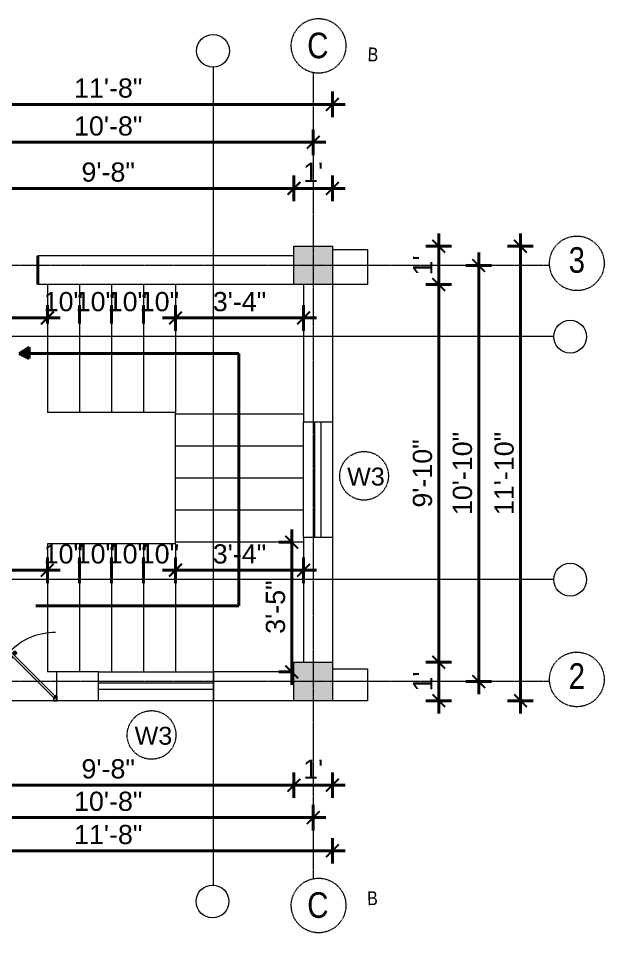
# Model space of a CAD drawing. Header units: inches. Extents: x 85856 to 287200, y -126184 to 75211.
# Drawn here: x 187509.2 to 187692.2, y -24563.2 to -24273.3 of the extents above; entities that cross this region are included whole.
import ezdxf

# ---------------------------------------------------------------- set-up
doc = ezdxf.new("R2010")
doc.units = ezdxf.units.IN
doc.header["$LTSCALE"] = 0.5
doc.header["$MEASUREMENT"] = 0
doc.header["$PDMODE"] = 66
doc.linetypes.add('CENTER', pattern=[2, 1.25, -0.25, 0.25, -0.25])
for name, color, linetype, lineweight in [('Annotate-Lite.w', 177, 'Continuous', 9), ('Annotations-Bold.w', 177, 'Continuous', 13), ('door', 202, 'Continuous', 5), ('DOOR & WIN', 1, 'Continuous', 25), ('PUERTAS', 7, 'Continuous', 9), ('TEXT', 220, 'Continuous', 9), ('wall', 1, 'Continuous', 40)]:
    doc.layers.add(name, color=color, linetype=linetype, lineweight=lineweight)
doc.styles.add('ARAIL', font='ARIALN.TTF')
doc.styles.add('gaurav', font='arial.ttf')
doc.styles.get("Standard").update_dxf_attribs({"font": 'arial.ttf'})
doc.dimstyles.new('1 by 96', dxfattribs={"dimtxt": 6, "dimasz": 4, "dimexe": 4, "dimexo": 4, "dimgap": 2, "dimtad": 1, "dimdec": 0, "dimzin": 0, "dimdsep": 46, "dimlunit": 4, "dimtxsty": 'Standard', "dimblk": 'ARCHTICK', "dimcen": 0, "dimdle": 4, "dimadec": 0, "dimazin": 0, "dimtfac": 1, "dimtdec": 0, "dimtix": 1, "dimtofl": 0, "dimtmove": 1, "dimatfit": 3, "dimldrblk": 'ARCHTICK', "dimfxl": 4, "dimfxlon": 1, "dimtolj": 1, "dimtzin": 0, "dimlwd": -1, "dimlwe": -1, "dimarcsym": 0})

# ---------------------------------------------------------------- blocks, each defined once
blk = doc.blocks.new('_ArchTick')
at = {"color": 0, "linetype": 'ByBlock', "const_width": 0.15}
blk.add_lwpolyline([(-0.5, -0.5), (0.5, 0.5)], dxfattribs=at)
blk = doc.blocks.new('*D955')
at = {"layer": 'Defpoints', "color": 0, "transparency": 16777216}
for p in [(186359.14, -24458.19), (186330.57, -24500.19), (188229.75, -24500.19)]:
    blk.add_point(p, dxfattribs=at)
at = {"layer": 'wall', "color": 0, "transparency": 16777216}
for p, q in [((186330.57, -24454.19), (186330.57, -24504.19)), ((186334.57, -24458.19), (186326.57, -24458.19)), ((186334.57, -24500.19), (186326.57, -24500.19))]:
    blk.add_line(p, q, dxfattribs=at)
at = {"layer": 'wall', "color": 0, "transparency": 16777216, "xscale": 4, "yscale": 4, "zscale": 4}
for p, rotation in [((186330.57, -24458.19), 90), ((186330.57, -24500.19), 270)]:
    blk.add_blockref('_ArchTick', p, dxfattribs=dict(at, rotation=rotation))
at = {"layer": 'wall', "color": 0, "transparency": 16777216, "insert": (186325.5, -24479.19), "char_height": 6, "attachment_point": 5, "rotation": 90}
blk.add_mtext('\\A1;3\'-6"', dxfattribs=at)
blk = doc.blocks.new('*D956')
at = {"layer": 'Defpoints', "color": 0, "transparency": 16777216}
for p in [(188217.84, -24500.19), (186330.57, -24559.19), (186347.22, -24559.19)]:
    blk.add_point(p, dxfattribs=at)
at = {"layer": 'wall', "color": 0, "transparency": 16777216}
for p, q in [((186330.57, -24496.19), (186330.57, -24563.19)), ((186334.57, -24500.19), (186326.57, -24500.19)), ((186334.57, -24559.19), (186326.57, -24559.19))]:
    blk.add_line(p, q, dxfattribs=at)
at = {"layer": 'wall', "color": 0, "transparency": 16777216, "xscale": 4, "yscale": 4, "zscale": 4}
for p, rotation in [((186330.57, -24500.19), 90), ((186330.57, -24559.19), 270)]:
    blk.add_blockref('_ArchTick', p, dxfattribs=dict(at, rotation=rotation))
at = {"layer": 'wall', "color": 0, "transparency": 16777216, "insert": (186325.55, -24529.69), "char_height": 6, "attachment_point": 5, "rotation": 90}
blk.add_mtext('\\A1;4\'-11"', dxfattribs=at)
blk = doc.blocks.new('2ft6in')
at = {"layer": 'PUERTAS', "color": 2}
for p, q in [((0.84, 2.1), (21.02, 22.28)), ((21.71, 21.6), (1.47, 1.37)), ((18.33, 21.76), (18.31, 21.77)), ((21.71, 21.6), (21.02, 22.28)), ((21.18, 18.9), (21.2, 18.89)), ((0, 2), (0, 0)), ((0.6, 2), (0, 2)), ((1.33, 0), (0, 0)), ((0.6, 1.26), (0.6, 2.04)), ((0.67, 1.26), (0.6, 1.26)), ((0.67, 1.26), (0.67, 2.01)), ((0.67, 1), (0.67, 1.26)), ((1.33, 1), (0.67, 1)), ((1.31, 1.53), (0.79, 2.06)), ((1.36, 1.58), (0.81, 2.12)), ((1.36, 1.58), (1.31, 1.53)), ((1.47, 1.37), (1.31, 1.53)), ((1.33, 0), (1.33, 1)), ((28.67, 0), (28.67, 1)), ((28.67, 1), (29.33, 1)), ((28.67, 0), (30, 0)), ((29.33, 1), (29.33, 2)), ((29.33, 2), (30, 2)), ((30, 0), (30, 2))]:
    blk.add_line(p, q, dxfattribs=at)
at = {"layer": 'PUERTAS', "color": 8}
for p, q in [((18.81, 20.78), (18.04, 21.4)), ((18.86, 20.83), (18.08, 21.46)), ((18.95, 20.92), (18.2, 21.58)), ((18.44, 21.9), (18.31, 21.77)), ((19.07, 21.03), (18.34, 21.72)), ((18.44, 21.9), (18.56, 22.02)), ((18.58, 22.01), (18.56, 22.02)), ((19.3, 21.26), (18.61, 22)), ((19.42, 21.38), (18.75, 22.14)), ((19.51, 21.48), (18.88, 22.26)), ((19.55, 21.53), (18.93, 22.3)), ((19.13, 20.8), (19.03, 20.9)), ((19.15, 20.82), (19.05, 20.92)), ((19.19, 20.87), (19.1, 20.96)), ((19.25, 20.93), (19.16, 21.02)), ((19.4, 21.08), (19.31, 21.17)), ((19.47, 21.15), (19.38, 21.24)), ((19.43, 20.78), (19.4, 20.9)), ((19.51, 21.19), (19.42, 21.28)), ((19.55, 20.91), (19.43, 20.94)), ((19.53, 21.21), (19.44, 21.3)), ((19.7, 21.06), (19.51, 21.01)), ((19.89, 21.24), (19.58, 21.08)), ((20.07, 21.42), (19.64, 21.15)), ((18.91, 20.27), (19.19, 20.69)), ((19.09, 20.44), (19.25, 20.76)), ((19.28, 20.63), (19.32, 20.83)), ((19.69, 19.49), (20.12, 19.76)), ((19.87, 19.67), (20.18, 19.83)), ((20.06, 19.85), (20.25, 19.9)), ((20.21, 20), (20.33, 19.97)), ((20.21, 19.38), (20.83, 18.61)), ((20.23, 19.7), (20.32, 19.61)), ((20.25, 19.72), (20.34, 19.63)), ((20.25, 19.43), (20.88, 18.65)), ((20.29, 19.76), (20.38, 19.67)), ((20.33, 20.13), (20.36, 20.01)), ((20.34, 19.53), (21, 18.77)), ((20.36, 19.83), (20.45, 19.74)), ((20.48, 20.28), (20.44, 20.08)), ((20.46, 19.64), (21.14, 18.91)), ((20.5, 19.98), (20.6, 19.89)), ((20.67, 20.47), (20.51, 20.15)), ((20.85, 20.64), (20.57, 20.22)), ((20.57, 20.04), (20.66, 19.95)), ((20.61, 20.09), (20.7, 19.99)), ((20.63, 20.11), (20.72, 20.01)), ((20.69, 19.87), (21.42, 19.19)), ((20.81, 19.99), (21.56, 19.33)), ((20.9, 20.08), (21.68, 19.45)), ((20.95, 20.13), (21.72, 19.51)), ((21.32, 19.01), (21.2, 18.89)), ((21.32, 19.01), (21.44, 19.14)), ((21.43, 19.15), (21.44, 19.14)), ((0, 0), (30, 0))]:
    blk.add_line(p, q, dxfattribs=at)
at = {"layer": 'PUERTAS', "color": 1}
for p, q in [((18.06, 21.44), (18.48, 21.86)), ((18.74, 20.79), (18.06, 21.34)), ((18.08, 21.51), (18.45, 21.88)), ((18.11, 21.49), (18.08, 21.51)), ((18.82, 22.25), (18.45, 21.88)), ((18.9, 22.28), (18.48, 21.86)), ((18.84, 22.23), (18.82, 22.25)), ((18.83, 20.8), (19.18, 21.15)), ((18.92, 20.89), (18.93, 20.88)), ((19.54, 21.59), (18.99, 22.27)), ((19.02, 20.88), (19.24, 21.1)), ((19.12, 20.8), (19.03, 20.89)), ((19.11, 20.79), (19.33, 21.01)), ((19.54, 21.5), (19.18, 21.15)), ((19.45, 21.31), (19.24, 21.1)), ((19.55, 21.22), (19.33, 21.01)), ((19.45, 21.41), (19.45, 21.41)), ((19.54, 21.22), (19.45, 21.31)), ((19.64, 21.23), (19.64, 21.23)), ((19.74, 21.24), (19.73, 21.23)), ((20.12, 21.49), (19.74, 21.24)), ((20.22, 21.48), (20.22, 21.49)), ((18.84, 20.21), (19.1, 20.6)), ((18.85, 20.11), (18.84, 20.12)), ((19.1, 20.7), (19.11, 20.69)), ((19.1, 20.6), (19.1, 20.6)), ((19.53, 19.43), (19.54, 19.42)), ((19.64, 19.42), (20.02, 19.67)), ((20.02, 19.67), (20.03, 19.68)), ((20.12, 19.68), (20.12, 19.68)), ((20.21, 19.69), (20.43, 19.9)), ((20.22, 19.41), (20.57, 19.76)), ((20.22, 19.69), (20.31, 19.6)), ((20.22, 19.32), (20.76, 18.64)), ((20.31, 19.6), (20.52, 19.81)), ((20.31, 19.5), (20.31, 19.5)), ((20.65, 20.12), (20.43, 19.9)), ((20.74, 20.03), (20.52, 19.81)), ((20.93, 20.11), (20.57, 19.76)), ((20.64, 20.11), (20.73, 20.02)), ((20.66, 20.31), (20.65, 20.31)), ((20.65, 20.21), (20.65, 20.22)), ((20.91, 20.7), (20.66, 20.31)), ((20.84, 20.02), (20.83, 20.03)), ((20.86, 18.63), (21.28, 19.05)), ((20.91, 20.8), (20.91, 20.79)), ((20.91, 18.68), (20.94, 18.66)), ((20.94, 18.66), (21.31, 19.03)), ((21.02, 20.12), (21.7, 19.57)), ((21.7, 19.47), (21.28, 19.05)), ((21.67, 19.4), (21.31, 19.03)), ((21.65, 19.42), (21.67, 19.4))]:
    blk.add_line(p, q, dxfattribs=at)
at = {"layer": 'PUERTAS', "color": 2}
for radius in [0.129, 0.0627]:
    blk.add_circle((0.68, 2.14), radius, dxfattribs=at)
at = {"layer": 'PUERTAS', "color": 8}
blk.add_arc((0.68, 2.14), 28.65, 359.7285, 90.0333, dxfattribs=at)
at = {"layer": 'PUERTAS', "color": 1}
for centre, start, end in [((18.94, 22.23), 38.9236, 135), ((18.97, 20.93), 225, 315), ((19.4, 21.36), 315, 45), ((19.49, 21.55), 315, 38.9236), ((19.6, 21.18), 50.2572, 135), ((19.68, 21.28), 230.2572, 315), ((20.17, 21.44), 45, 135), ((18.78, 20.84), 231.0764, 315), ((18.89, 20.16), 135, 225), ((19.16, 20.74), 135, 219.7428), ((19.06, 20.65), 315, 39.7428), ((19.59, 19.47), 225, 315), ((20.07, 19.63), 50.2572, 135), ((20.16, 19.73), 230.2572, 315), ((20.27, 19.36), 135, 218.9236), ((20.35, 19.55), 135, 225), ((20.7, 20.26), 135, 219.7428), ((20.6, 20.17), 315, 39.7428), ((20.78, 19.98), 45, 135), ((20.82, 18.68), 218.9236, 315), ((20.87, 20.75), 315, 45), ((20.98, 20.07), 51.0764, 135), ((21.65, 19.52), 315, 51.0764)]:
    blk.add_arc(centre, 0.0667, start, end, dxfattribs=at)
blk = doc.blocks.new('*U29')
at = {"color": 3, "xscale": -1}
blk.add_blockref('2ft6in', (42, 0), dxfattribs=at)
blk = doc.blocks.new('MAIN DLOOR')
at = {"layer": 'door', "color": 3, "yscale": 0.7999999999374268, "zscale": 0.7999999998966563, "rotation": 180}
for p, xscale in [((11264.75, 306.61), 0.7999999999592546), ((11245.55, 306.61), -0.7999999999592546)]:
    blk.add_blockref('*U29', p, dxfattribs=dict(at, xscale=xscale))
blk = doc.blocks.new('*D1053')
at = {"layer": 'Defpoints', "color": 0, "transparency": 16777216}
for p in [(187595.21, -24326.35), (187479.21, -24344.42), (187595.21, -24344.42)]:
    blk.add_point(p, dxfattribs=at)
at = {"layer": 'wall', "color": 0, "transparency": 16777216}
for p, q in [((187479.21, -24330.35), (187479.21, -24322.35)), ((187595.21, -24330.35), (187595.21, -24322.35)), ((187475.21, -24326.35), (187599.21, -24326.35))]:
    blk.add_line(p, q, dxfattribs=at)
at = {"layer": 'wall', "color": 0, "transparency": 16777216, "xscale": 4, "yscale": 4, "zscale": 4, "rotation": 180}
blk.add_blockref('_ArchTick', (187479.21, -24326.35), dxfattribs=at)
at = {"layer": 'wall', "color": 0, "transparency": 16777216, "xscale": 4, "yscale": 4, "zscale": 4}
blk.add_blockref('_ArchTick', (187595.21, -24326.35), dxfattribs=at)
at = {"layer": 'wall', "color": 0, "transparency": 16777216, "insert": (187537.21, -24321.29), "char_height": 6, "attachment_point": 5}
blk.add_mtext('\\A1;9\'-8"', dxfattribs=at)
blk = doc.blocks.new('*D1054')
at = {"layer": 'Defpoints', "color": 0, "transparency": 16777216}
for p in [(187607.21, -24326.35), (187595.21, -24344.42), (187607.21, -24344.42)]:
    blk.add_point(p, dxfattribs=at)
at = {"layer": 'wall', "color": 0, "transparency": 16777216}
for p, q in [((187595.21, -24330.35), (187595.21, -24322.35)), ((187607.21, -24330.35), (187607.21, -24322.35)), ((187591.21, -24326.35), (187611.21, -24326.35))]:
    blk.add_line(p, q, dxfattribs=at)
at = {"layer": 'wall', "color": 0, "transparency": 16777216, "xscale": 4, "yscale": 4, "zscale": 4, "rotation": 180}
blk.add_blockref('_ArchTick', (187595.21, -24326.35), dxfattribs=at)
at = {"layer": 'wall', "color": 0, "transparency": 16777216, "xscale": 4, "yscale": 4, "zscale": 4}
blk.add_blockref('_ArchTick', (187607.21, -24326.35), dxfattribs=at)
at = {"layer": 'wall', "color": 0, "transparency": 16777216, "insert": (187601.21, -24321.34), "char_height": 6, "attachment_point": 5}
blk.add_mtext("\\A1;1'", dxfattribs=at)
blk = doc.blocks.new('*D1055')
at = {"layer": 'Defpoints', "color": 0, "transparency": 16777216}
for p in [(187601.21, -24311.94), (187473.21, -24344.42), (187601.21, -24344.42)]:
    blk.add_point(p, dxfattribs=at)
at = {"layer": 'wall', "color": 0, "transparency": 16777216}
for p, q in [((187473.21, -24315.94), (187473.21, -24307.94)), ((187601.21, -24315.94), (187601.21, -24307.94)), ((187469.21, -24311.94), (187605.21, -24311.94))]:
    blk.add_line(p, q, dxfattribs=at)
at = {"layer": 'wall', "color": 0, "transparency": 16777216, "xscale": 4, "yscale": 4, "zscale": 4, "rotation": 180}
blk.add_blockref('_ArchTick', (187473.21, -24311.94), dxfattribs=at)
at = {"layer": 'wall', "color": 0, "transparency": 16777216, "xscale": 4, "yscale": 4, "zscale": 4}
blk.add_blockref('_ArchTick', (187601.21, -24311.94), dxfattribs=at)
at = {"layer": 'wall', "color": 0, "transparency": 16777216, "insert": (187537.21, -24306.88), "char_height": 6, "attachment_point": 5}
blk.add_mtext('\\A1;10\'-8"', dxfattribs=at)
blk = doc.blocks.new('*D1056')
at = {"layer": 'Defpoints', "color": 0, "transparency": 16777216}
for p in [(187607.21, -24300.11), (187467.21, -24344.42), (187607.21, -24344.42)]:
    blk.add_point(p, dxfattribs=at)
at = {"layer": 'wall', "color": 0, "transparency": 16777216}
for p, q in [((187467.21, -24304.11), (187467.21, -24296.11)), ((187607.21, -24304.11), (187607.21, -24296.11)), ((187463.21, -24300.11), (187611.21, -24300.11))]:
    blk.add_line(p, q, dxfattribs=at)
at = {"layer": 'wall', "color": 0, "transparency": 16777216, "xscale": 4, "yscale": 4, "zscale": 4, "rotation": 180}
blk.add_blockref('_ArchTick', (187467.21, -24300.11), dxfattribs=at)
at = {"layer": 'wall', "color": 0, "transparency": 16777216, "xscale": 4, "yscale": 4, "zscale": 4}
blk.add_blockref('_ArchTick', (187607.21, -24300.11), dxfattribs=at)
at = {"layer": 'wall', "color": 0, "transparency": 16777216, "insert": (187537.21, -24295.04), "char_height": 6, "attachment_point": 5}
blk.add_mtext('\\A1;11\'-8"', dxfattribs=at)
blk = doc.blocks.new('*D1063')
at = {"layer": 'Defpoints', "color": 0, "transparency": 16777216}
for p in [(187479.21, -24486.42), (187595.21, -24486.42), (187595.21, -24512.8)]:
    blk.add_point(p, dxfattribs=at)
at = {"layer": 'wall', "color": 0, "transparency": 16777216}
for p, q in [((187479.21, -24508.8), (187479.21, -24516.8)), ((187595.21, -24508.8), (187595.21, -24516.8)), ((187475.21, -24512.8), (187599.21, -24512.8))]:
    blk.add_line(p, q, dxfattribs=at)
at = {"layer": 'wall', "color": 0, "transparency": 16777216, "xscale": 4, "yscale": 4, "zscale": 4, "rotation": 180}
blk.add_blockref('_ArchTick', (187479.21, -24512.8), dxfattribs=at)
at = {"layer": 'wall', "color": 0, "transparency": 16777216, "xscale": 4, "yscale": 4, "zscale": 4}
blk.add_blockref('_ArchTick', (187595.21, -24512.8), dxfattribs=at)
at = {"layer": 'wall', "color": 0, "transparency": 16777216, "insert": (187537.21, -24507.74), "char_height": 6, "attachment_point": 5}
blk.add_mtext('\\A1;9\'-8"', dxfattribs=at)
blk = doc.blocks.new('*D1064')
at = {"layer": 'Defpoints', "color": 0, "transparency": 16777216}
for p in [(187595.21, -24486.42), (187607.21, -24486.42), (187607.21, -24512.8)]:
    blk.add_point(p, dxfattribs=at)
at = {"layer": 'wall', "color": 0, "transparency": 16777216}
for p, q in [((187595.21, -24508.8), (187595.21, -24516.8)), ((187607.21, -24508.8), (187607.21, -24516.8)), ((187591.21, -24512.8), (187611.21, -24512.8))]:
    blk.add_line(p, q, dxfattribs=at)
at = {"layer": 'wall', "color": 0, "transparency": 16777216, "xscale": 4, "yscale": 4, "zscale": 4, "rotation": 180}
blk.add_blockref('_ArchTick', (187595.21, -24512.8), dxfattribs=at)
at = {"layer": 'wall', "color": 0, "transparency": 16777216, "xscale": 4, "yscale": 4, "zscale": 4}
blk.add_blockref('_ArchTick', (187607.21, -24512.8), dxfattribs=at)
at = {"layer": 'wall', "color": 0, "transparency": 16777216, "insert": (187601.21, -24507.79), "char_height": 6, "attachment_point": 5}
blk.add_mtext("\\A1;1'", dxfattribs=at)
blk = doc.blocks.new('*D1065')
at = {"layer": 'Defpoints', "color": 0, "transparency": 16777216}
for p in [(187473.21, -24486.42), (187601.21, -24486.42), (187601.21, -24522.94)]:
    blk.add_point(p, dxfattribs=at)
at = {"layer": 'wall', "color": 0, "transparency": 16777216}
for p, q in [((187473.21, -24518.94), (187473.21, -24526.94)), ((187601.21, -24518.94), (187601.21, -24526.94)), ((187469.21, -24522.94), (187605.21, -24522.94))]:
    blk.add_line(p, q, dxfattribs=at)
at = {"layer": 'wall', "color": 0, "transparency": 16777216, "xscale": 4, "yscale": 4, "zscale": 4, "rotation": 180}
blk.add_blockref('_ArchTick', (187473.21, -24522.94), dxfattribs=at)
at = {"layer": 'wall', "color": 0, "transparency": 16777216, "xscale": 4, "yscale": 4, "zscale": 4}
blk.add_blockref('_ArchTick', (187601.21, -24522.94), dxfattribs=at)
at = {"layer": 'wall', "color": 0, "transparency": 16777216, "insert": (187537.21, -24517.88), "char_height": 6, "attachment_point": 5}
blk.add_mtext('\\A1;10\'-8"', dxfattribs=at)
blk = doc.blocks.new('*D1066')
at = {"layer": 'Defpoints', "color": 0, "transparency": 16777216}
for p in [(187467.21, -24486.42), (187607.21, -24486.42), (187607.21, -24533.32)]:
    blk.add_point(p, dxfattribs=at)
at = {"layer": 'wall', "color": 0, "transparency": 16777216}
for p, q in [((187467.21, -24529.32), (187467.21, -24537.32)), ((187607.21, -24529.32), (187607.21, -24537.32)), ((187463.21, -24533.32), (187611.21, -24533.32))]:
    blk.add_line(p, q, dxfattribs=at)
at = {"layer": 'wall', "color": 0, "transparency": 16777216, "xscale": 4, "yscale": 4, "zscale": 4, "rotation": 180}
blk.add_blockref('_ArchTick', (187467.21, -24533.32), dxfattribs=at)
at = {"layer": 'wall', "color": 0, "transparency": 16777216, "xscale": 4, "yscale": 4, "zscale": 4}
blk.add_blockref('_ArchTick', (187607.21, -24533.32), dxfattribs=at)
at = {"layer": 'wall', "color": 0, "transparency": 16777216, "insert": (187537.21, -24528.26), "char_height": 6, "attachment_point": 5}
blk.add_mtext('\\A1;11\'-8"', dxfattribs=at)
blk = doc.blocks.new('*D1067')
at = {"layer": 'Defpoints', "color": 0, "transparency": 16777216}
for p in [(187607.21, -24474.42), (187640.43, -24474.42), (187607.21, -24486.42)]:
    blk.add_point(p, dxfattribs=at)
at = {"layer": 'wall', "color": 0, "transparency": 16777216}
for p, q in [((187640.43, -24490.42), (187640.43, -24470.42)), ((187636.43, -24474.42), (187644.43, -24474.42)), ((187636.43, -24486.42), (187644.43, -24486.42))]:
    blk.add_line(p, q, dxfattribs=at)
at = {"layer": 'wall', "color": 0, "transparency": 16777216, "xscale": 4, "yscale": 4, "zscale": 4}
for p, rotation in [((187640.43, -24474.42), 90), ((187640.43, -24486.42), 270)]:
    blk.add_blockref('_ArchTick', p, dxfattribs=dict(at, rotation=rotation))
at = {"layer": 'wall', "color": 0, "transparency": 16777216, "insert": (187635.42, -24480.42), "char_height": 6, "attachment_point": 5, "rotation": 90}
blk.add_mtext("\\A1;1'", dxfattribs=at)
blk = doc.blocks.new('*D1068')
at = {"layer": 'Defpoints', "color": 0, "transparency": 16777216}
for p in [(187607.21, -24356.42), (187640.43, -24356.42), (187607.21, -24474.42)]:
    blk.add_point(p, dxfattribs=at)
at = {"layer": 'wall', "color": 0, "transparency": 16777216}
for p, q in [((187640.43, -24478.42), (187640.43, -24352.42)), ((187636.43, -24356.42), (187644.43, -24356.42)), ((187636.43, -24474.42), (187644.43, -24474.42))]:
    blk.add_line(p, q, dxfattribs=at)
at = {"layer": 'wall', "color": 0, "transparency": 16777216, "xscale": 4, "yscale": 4, "zscale": 4}
for p, rotation in [((187640.43, -24356.42), 90), ((187640.43, -24474.42), 270)]:
    blk.add_blockref('_ArchTick', p, dxfattribs=dict(at, rotation=rotation))
at = {"layer": 'wall', "color": 0, "transparency": 16777216, "insert": (187635.36, -24415.42), "char_height": 6, "attachment_point": 5, "rotation": 90}
blk.add_mtext('\\A1;9\'-10"', dxfattribs=at)
blk = doc.blocks.new('*D1069')
at = {"layer": 'Defpoints', "color": 0, "transparency": 16777216}
for p in [(187607.21, -24344.42), (187640.43, -24344.42), (187607.21, -24356.42)]:
    blk.add_point(p, dxfattribs=at)
at = {"layer": 'wall', "color": 0, "transparency": 16777216}
for p, q in [((187640.43, -24360.42), (187640.43, -24340.42)), ((187636.43, -24344.42), (187644.43, -24344.42)), ((187636.43, -24356.42), (187644.43, -24356.42))]:
    blk.add_line(p, q, dxfattribs=at)
at = {"layer": 'wall', "color": 0, "transparency": 16777216, "xscale": 4, "yscale": 4, "zscale": 4}
for p, rotation in [((187640.43, -24344.42), 90), ((187640.43, -24356.42), 270)]:
    blk.add_blockref('_ArchTick', p, dxfattribs=dict(at, rotation=rotation))
at = {"layer": 'wall', "color": 0, "transparency": 16777216, "insert": (187635.42, -24350.42), "char_height": 6, "attachment_point": 5, "rotation": 90}
blk.add_mtext("\\A1;1'", dxfattribs=at)
blk = doc.blocks.new('*D1070')
at = {"layer": 'Defpoints', "color": 0, "transparency": 16777216}
for p in [(187607.21, -24350.42), (187607.21, -24480.42), (187652.91, -24480.42)]:
    blk.add_point(p, dxfattribs=at)
at = {"layer": 'wall', "color": 0, "transparency": 16777216}
for p, q in [((187652.91, -24346.42), (187652.91, -24484.42)), ((187648.91, -24350.42), (187656.91, -24350.42)), ((187648.91, -24480.42), (187656.91, -24480.42))]:
    blk.add_line(p, q, dxfattribs=at)
at = {"layer": 'wall', "color": 0, "transparency": 16777216, "xscale": 4, "yscale": 4, "zscale": 4}
for p, rotation in [((187652.91, -24350.42), 90), ((187652.91, -24480.42), 270)]:
    blk.add_blockref('_ArchTick', p, dxfattribs=dict(at, rotation=rotation))
at = {"layer": 'wall', "color": 0, "transparency": 16777216, "insert": (187647.85, -24415.42), "char_height": 6, "attachment_point": 5, "rotation": 90}
blk.add_mtext('\\A1;10\'-10"', dxfattribs=at)
blk = doc.blocks.new('*D1071')
at = {"layer": 'Defpoints', "color": 0, "transparency": 16777216}
for p in [(187607.21, -24344.42), (187665.93, -24344.42), (187607.21, -24486.42)]:
    blk.add_point(p, dxfattribs=at)
at = {"layer": 'wall', "color": 0, "transparency": 16777216}
for p, q in [((187665.93, -24490.42), (187665.93, -24340.42)), ((187661.93, -24344.42), (187669.93, -24344.42)), ((187661.93, -24486.42), (187669.93, -24486.42))]:
    blk.add_line(p, q, dxfattribs=at)
at = {"layer": 'wall', "color": 0, "transparency": 16777216, "xscale": 4, "yscale": 4, "zscale": 4}
for p, rotation in [((187665.93, -24344.42), 90), ((187665.93, -24486.42), 270)]:
    blk.add_blockref('_ArchTick', p, dxfattribs=dict(at, rotation=rotation))
at = {"layer": 'wall', "color": 0, "transparency": 16777216, "insert": (187660.87, -24415.42), "char_height": 6, "attachment_point": 5, "rotation": 90}
blk.add_mtext('\\A1;11\'-10"', dxfattribs=at)
blk = doc.blocks.new('*D1072')
at = {"layer": 'Defpoints', "color": 0, "transparency": 16777216}
for p in [(187479.21, -24437.42), (187518.21, -24437.42), (187518.21, -24445.65)]:
    blk.add_point(p, dxfattribs=at)
at = {"layer": 'wall', "color": 0, "transparency": 16777216}
for p, q in [((187479.21, -24441.65), (187479.21, -24449.65)), ((187518.21, -24441.65), (187518.21, -24449.65)), ((187475.21, -24445.65), (187522.21, -24445.65))]:
    blk.add_line(p, q, dxfattribs=at)
at = {"layer": 'wall', "color": 0, "transparency": 16777216, "xscale": 4, "yscale": 4, "zscale": 4, "rotation": 180}
blk.add_blockref('_ArchTick', (187479.21, -24445.65), dxfattribs=at)
at = {"layer": 'wall', "color": 0, "transparency": 16777216, "xscale": 4, "yscale": 4, "zscale": 4}
blk.add_blockref('_ArchTick', (187518.21, -24445.65), dxfattribs=at)
at = {"layer": 'wall', "color": 0, "transparency": 16777216, "insert": (187498.71, -24440.59), "char_height": 6, "attachment_point": 5}
blk.add_mtext('\\A1;3\'-3"', dxfattribs=at)
blk = doc.blocks.new('*D1073')
at = {"layer": 'Defpoints', "color": 0, "transparency": 16777216}
for p in [(187518.21, -24437.42), (187528.21, -24437.42), (187528.21, -24445.65)]:
    blk.add_point(p, dxfattribs=at)
at = {"layer": 'wall', "color": 0, "transparency": 16777216}
for p, q in [((187518.21, -24441.65), (187518.21, -24449.65)), ((187528.21, -24441.65), (187528.21, -24449.65))]:
    blk.add_line(p, q, dxfattribs=at)
at = {"layer": 'wall', "color": 0, "transparency": 16777216, "insert": (187523.21, -24440.59), "char_height": 6, "attachment_point": 5}
blk.add_mtext('\\A1;10"', dxfattribs=at)
blk = doc.blocks.new('*D1074')
at = {"layer": 'Defpoints', "color": 0, "transparency": 16777216}
for p in [(187528.21, -24437.42), (187538.21, -24437.42), (187538.21, -24445.65)]:
    blk.add_point(p, dxfattribs=at)
at = {"layer": 'wall', "color": 0, "transparency": 16777216}
for p, q in [((187528.21, -24441.65), (187528.21, -24449.65)), ((187538.21, -24441.65), (187538.21, -24449.65))]:
    blk.add_line(p, q, dxfattribs=at)
at = {"layer": 'wall', "color": 0, "transparency": 16777216, "insert": (187533.21, -24440.59), "char_height": 6, "attachment_point": 5}
blk.add_mtext('\\A1;10"', dxfattribs=at)
blk = doc.blocks.new('*D1075')
at = {"layer": 'Defpoints', "color": 0, "transparency": 16777216}
for p in [(187538.21, -24437.42), (187548.21, -24437.42), (187548.21, -24445.65)]:
    blk.add_point(p, dxfattribs=at)
at = {"layer": 'wall', "color": 0, "transparency": 16777216}
for p, q in [((187538.21, -24441.65), (187538.21, -24449.65)), ((187548.21, -24441.65), (187548.21, -24449.65))]:
    blk.add_line(p, q, dxfattribs=at)
at = {"layer": 'wall', "color": 0, "transparency": 16777216, "insert": (187543.21, -24440.59), "char_height": 6, "attachment_point": 5}
blk.add_mtext('\\A1;10"', dxfattribs=at)
blk = doc.blocks.new('*D1076')
at = {"layer": 'Defpoints', "color": 0, "transparency": 16777216}
for p in [(187548.21, -24437.42), (187558.21, -24437.42), (187558.21, -24445.65)]:
    blk.add_point(p, dxfattribs=at)
at = {"layer": 'wall', "color": 0, "transparency": 16777216}
for p, q in [((187548.21, -24441.65), (187548.21, -24449.65)), ((187558.21, -24441.65), (187558.21, -24449.65))]:
    blk.add_line(p, q, dxfattribs=at)
at = {"layer": 'wall', "color": 0, "transparency": 16777216, "insert": (187553.21, -24440.59), "char_height": 6, "attachment_point": 5}
blk.add_mtext('\\A1;10"', dxfattribs=at)
blk = doc.blocks.new('*D1077')
at = {"layer": 'Defpoints', "color": 0, "transparency": 16777216}
for p in [(187598.21, -24435.42), (187558.21, -24437.42), (187598.21, -24445.65)]:
    blk.add_point(p, dxfattribs=at)
at = {"layer": 'wall', "color": 0, "transparency": 16777216}
for p, q in [((187558.21, -24441.65), (187558.21, -24449.65)), ((187598.21, -24441.65), (187598.21, -24449.65)), ((187554.21, -24445.65), (187602.21, -24445.65))]:
    blk.add_line(p, q, dxfattribs=at)
at = {"layer": 'wall', "color": 0, "transparency": 16777216, "xscale": 4, "yscale": 4, "zscale": 4, "rotation": 180}
blk.add_blockref('_ArchTick', (187558.21, -24445.65), dxfattribs=at)
at = {"layer": 'wall', "color": 0, "transparency": 16777216, "xscale": 4, "yscale": 4, "zscale": 4}
blk.add_blockref('_ArchTick', (187598.21, -24445.65), dxfattribs=at)
at = {"layer": 'wall', "color": 0, "transparency": 16777216, "insert": (187578.21, -24440.59), "char_height": 6, "attachment_point": 5}
blk.add_mtext('\\A1;3\'-4"', dxfattribs=at)
blk = doc.blocks.new('*D1078')
at = {"layer": 'Defpoints', "color": 0, "transparency": 16777216}
for p in [(187594.52, -24436.92), (187595.21, -24436.92), (187595.21, -24477.42)]:
    blk.add_point(p, dxfattribs=at)
at = {"layer": 'wall', "color": 0, "transparency": 16777216}
for p, q in [((187594.52, -24481.42), (187594.52, -24432.92)), ((187594.52, -24436.92), (187590.52, -24436.92)), ((187594.52, -24477.42), (187590.52, -24477.42))]:
    blk.add_line(p, q, dxfattribs=at)
at = {"layer": 'wall', "color": 0, "transparency": 16777216, "xscale": 4, "yscale": 4, "zscale": 4}
for p, rotation in [((187594.52, -24436.92), 90), ((187594.52, -24477.42), 270)]:
    blk.add_blockref('_ArchTick', p, dxfattribs=dict(at, rotation=rotation))
at = {"layer": 'wall', "color": 0, "transparency": 16777216, "insert": (187589.46, -24457.17), "char_height": 6, "attachment_point": 5, "rotation": 90}
blk.add_mtext('\\A1;3\'-5"', dxfattribs=at)
blk = doc.blocks.new('*D1079')
at = {"layer": 'Defpoints', "color": 0, "transparency": 16777216}
for p in [(187558.21, -24346.83), (187598.21, -24346.83), (187558.21, -24366.83)]:
    blk.add_point(p, dxfattribs=at)
at = {"layer": 'wall', "color": 0, "transparency": 16777216}
for p, q in [((187558.21, -24362.83), (187558.21, -24370.83)), ((187598.21, -24362.83), (187598.21, -24370.83)), ((187602.21, -24366.83), (187554.21, -24366.83))]:
    blk.add_line(p, q, dxfattribs=at)
at = {"layer": 'wall', "color": 0, "transparency": 16777216, "xscale": 4, "yscale": 4, "zscale": 4, "rotation": 180}
blk.add_blockref('_ArchTick', (187558.21, -24366.83), dxfattribs=at)
at = {"layer": 'wall', "color": 0, "transparency": 16777216, "xscale": 4, "yscale": 4, "zscale": 4}
blk.add_blockref('_ArchTick', (187598.21, -24366.83), dxfattribs=at)
at = {"layer": 'wall', "color": 0, "transparency": 16777216, "insert": (187578.21, -24361.77), "char_height": 6, "attachment_point": 5}
blk.add_mtext('\\A1;3\'-4"', dxfattribs=at)
blk = doc.blocks.new('*D1080')
at = {"layer": 'Defpoints', "color": 0, "transparency": 16777216}
for p in [(187558.21, -24346.83), (187548.21, -24366.83), (187548.21, -24372.52)]:
    blk.add_point(p, dxfattribs=at)
at = {"layer": 'wall', "color": 0, "transparency": 16777216}
for p, q in [((187548.21, -24368.52), (187548.21, -24362.83)), ((187558.21, -24362.83), (187558.21, -24370.83))]:
    blk.add_line(p, q, dxfattribs=at)
at = {"layer": 'wall', "color": 0, "transparency": 16777216, "insert": (187553.21, -24361.77), "char_height": 6, "attachment_point": 5}
blk.add_mtext('\\A1;10"', dxfattribs=at)
blk = doc.blocks.new('*D1081')
at = {"layer": 'Defpoints', "color": 0, "transparency": 16777216}
for p in [(187538.21, -24366.83), (187538.21, -24372.52), (187548.21, -24372.52)]:
    blk.add_point(p, dxfattribs=at)
at = {"layer": 'wall', "color": 0, "transparency": 16777216}
for p, q in [((187538.21, -24368.52), (187538.21, -24362.83)), ((187548.21, -24368.52), (187548.21, -24362.83))]:
    blk.add_line(p, q, dxfattribs=at)
at = {"layer": 'wall', "color": 0, "transparency": 16777216, "insert": (187543.21, -24361.77), "char_height": 6, "attachment_point": 5}
blk.add_mtext('\\A1;10"', dxfattribs=at)
blk = doc.blocks.new('*D1082')
at = {"layer": 'Defpoints', "color": 0, "transparency": 16777216}
for p in [(187528.21, -24366.83), (187528.21, -24372.52), (187538.21, -24372.52)]:
    blk.add_point(p, dxfattribs=at)
at = {"layer": 'wall', "color": 0, "transparency": 16777216}
for p, q in [((187528.21, -24368.52), (187528.21, -24362.83)), ((187538.21, -24368.52), (187538.21, -24362.83))]:
    blk.add_line(p, q, dxfattribs=at)
at = {"layer": 'wall', "color": 0, "transparency": 16777216, "insert": (187533.21, -24361.77), "char_height": 6, "attachment_point": 5}
blk.add_mtext('\\A1;10"', dxfattribs=at)
blk = doc.blocks.new('*D1083')
at = {"layer": 'Defpoints', "color": 0, "transparency": 16777216}
for p in [(187518.21, -24366.83), (187518.21, -24372.52), (187528.21, -24372.52)]:
    blk.add_point(p, dxfattribs=at)
at = {"layer": 'wall', "color": 0, "transparency": 16777216}
for p, q in [((187518.21, -24368.52), (187518.21, -24362.83)), ((187528.21, -24368.52), (187528.21, -24362.83))]:
    blk.add_line(p, q, dxfattribs=at)
at = {"layer": 'wall', "color": 0, "transparency": 16777216, "insert": (187523.21, -24361.77), "char_height": 6, "attachment_point": 5}
blk.add_mtext('\\A1;10"', dxfattribs=at)
blk = doc.blocks.new('*D1084')
at = {"layer": 'Defpoints', "color": 0, "transparency": 16777216}
for p in [(187473.21, -24356.42), (187473.21, -24366.83), (187518.21, -24372.52)]:
    blk.add_point(p, dxfattribs=at)
at = {"layer": 'wall', "color": 0, "transparency": 16777216}
for p, q in [((187473.21, -24362.83), (187473.21, -24370.83)), ((187518.21, -24368.52), (187518.21, -24362.83)), ((187522.21, -24366.83), (187469.21, -24366.83))]:
    blk.add_line(p, q, dxfattribs=at)
at = {"layer": 'wall', "color": 0, "transparency": 16777216, "xscale": 4, "yscale": 4, "zscale": 4, "rotation": 180}
blk.add_blockref('_ArchTick', (187473.21, -24366.83), dxfattribs=at)
at = {"layer": 'wall', "color": 0, "transparency": 16777216, "xscale": 4, "yscale": 4, "zscale": 4}
blk.add_blockref('_ArchTick', (187518.21, -24366.83), dxfattribs=at)
at = {"layer": 'wall', "color": 0, "transparency": 16777216, "insert": (187495.71, -24361.77), "char_height": 6, "attachment_point": 5}
blk.add_mtext('\\A1;3\'-9"', dxfattribs=at)

msp = doc.modelspace()

# ---------------------------------------------------------------- hatches: boundary and pattern name
at = {"layer": 'wall'}
for points in [[(187607.21, -24344.42), (187595.21, -24344.42), (187595.21, -24356.42), (187607.21, -24356.42)], [(187512.57, -24375.97), (187509.41, -24377.89), (187512.57, -24379.55)], [(187607.21, -24474.42), (187595.21, -24474.42), (187595.21, -24486.42), (187607.21, -24486.42)]]:
    msp.add_hatch(color=256, dxfattribs=at).paths.add_polyline_path(points)

# ---------------------------------------------------------------- linework, layer by layer
at = {"layer": 'Annotate-Lite.w', "color": 1}
for p, q in [((187607.21, -24345.42), (187618.21, -24345.42)), ((187618.21, -24345.42), (187618.21, -24356.42)), ((187595.21, -24347.42), (187515.21, -24347.42)), ((187595.21, -24356.42), (187515.21, -24356.42)), ((187598.21, -24356.42), (187598.21, -24399.42)), ((187618.21, -24356.42), (187607.21, -24356.42)), ((187607.21, -24356.42), (187607.21, -24399.42)), ((187598.21, -24435.42), (187598.21, -24474.42)), ((187607.21, -24435.42), (187607.21, -24476.42)), ((187534.21, -24477.42), (187521.21, -24477.42)), ((187521.21, -24486.42), (187521.21, -24477.42)), ((187595.21, -24477.42), (187570.21, -24477.42)), ((187607.21, -24476.42), (187618.21, -24476.42)), ((187618.21, -24476.42), (187618.21, -24486.42)), ((187534.21, -24486.42), (187521.21, -24486.42)), ((187618.21, -24486.42), (187570.21, -24486.42))]:
    msp.add_line(p, q, dxfattribs=at)
at = {"layer": 'Annotate-Lite.w'}
for p, q in [((187518.21, -24356.42), (187518.21, -24396.42)), ((187528.21, -24356.42), (187528.21, -24396.42)), ((187538.21, -24356.42), (187538.21, -24396.42)), ((187548.21, -24356.42), (187548.21, -24396.42)), ((187558.21, -24356.42), (187558.21, -24396.42)), ((187558.21, -24396.42), (187518.21, -24396.42)), ((187558.21, -24437.42), (187558.21, -24396.42)), ((187598.21, -24396.92), (187558.21, -24396.92)), ((187598.21, -24406.92), (187558.21, -24406.92)), ((187598.21, -24416.92), (187558.21, -24416.92)), ((187598.21, -24426.92), (187558.21, -24426.92)), ((187518.21, -24437.42), (187518.21, -24477.42)), ((187558.21, -24437.42), (187518.21, -24437.42)), ((187528.21, -24437.42), (187528.21, -24477.42)), ((187538.21, -24437.42), (187538.21, -24477.42)), ((187548.21, -24437.42), (187548.21, -24477.42)), ((187598.21, -24436.92), (187558.21, -24436.92)), ((187558.21, -24437.42), (187558.21, -24477.42)), ((187521.21, -24477.42), (187518.21, -24477.42))]:
    msp.add_line(p, q, dxfattribs=at)
at = {"layer": 'Annotate-Lite.w', "color": 3}
for p, q in [((187607.21, -24399.42), (187598.21, -24399.42)), ((187598.21, -24435.42), (187598.21, -24399.42)), ((187601.71, -24435.42), (187601.71, -24399.42)), ((187603.71, -24435.42), (187603.71, -24399.42)), ((187607.21, -24399.42), (187607.21, -24435.42)), ((187607.21, -24435.42), (187598.21, -24435.42)), ((187534.21, -24486.42), (187534.21, -24477.42)), ((187534.21, -24477.42), (187570.21, -24477.42)), ((187570.21, -24486.42), (187570.21, -24477.42)), ((187570.21, -24480.92), (187534.21, -24480.92)), ((187570.21, -24482.92), (187534.21, -24482.92)), ((187570.21, -24486.42), (187534.21, -24486.42))]:
    msp.add_line(p, q, dxfattribs=at)
at = {"layer": 'Annotate-Lite.w'}
for points in [[(187595.21, -24344.42), (187607.21, -24344.42), (187607.21, -24356.42), (187595.21, -24356.42)], [(187595.21, -24474.42), (187607.21, -24474.42), (187607.21, -24486.42), (187595.21, -24486.42)]]:
    msp.add_lwpolyline(points, close=True, dxfattribs=at)
at = {"layer": 'Annotations-Bold.w', "color": 0, "linetype": 'CENTER', "ltscale": 0.3}
for p, q in [((187601.21, -24290.19), (187601.21, -24542.04)), ((187675.04, -24350.42), (187418.79, -24350.42)), ((187675.04, -24480.42), (187418.79, -24480.42))]:
    msp.add_line(p, q, dxfattribs=at)
for centre, radius in [((187602.9, -24281.82), 8.53), ((187683.55, -24349.77), 8.53), ((187617.11, -24416.15), 7.6), ((187683.55, -24479.77), 8.53), ((187550.74, -24497.12), 7.6), ((187602.9, -24550.4), 8.53)]:
    msp.add_circle(centre, radius, dxfattribs=at)
at = {"layer": 'TEXT'}
for points in [[(187569.94, -24288.55), (187569.94, -24543.98)], [(187420.87, -24372.52), (187676.3, -24372.52)], [(187420.87, -24448.44), (187676.3, -24448.44)]]:
    msp.add_lwpolyline(points, dxfattribs=at)
for centre in [(187569.95, -24283.37), (187681.45, -24372.68), (187681.45, -24448.59), (187569.78, -24549.13)]:
    msp.add_circle(centre, 5.12, dxfattribs=at)
at = {"layer": 'wall'}
for p, q in [((187515.21, -24356.42), (187515.21, -24347.42)), ((187509.41, -24377.89), (187512.57, -24375.97)), ((187512.57, -24375.97), (187512.57, -24379.55)), ((187512.57, -24379.55), (187509.41, -24377.89)), ((187578.01, -24377.89), (187512.57, -24377.89)), ((187578.01, -24456.76), (187578.01, -24377.89)), ((187514.64, -24456.76), (187578.01, -24456.76))]:
    msp.add_line(p, q, dxfattribs=at)

# ---------------------------------------------------------------- block references
at = {"layer": 'DOOR & WIN', "xscale": 0.869626575797156, "yscale": 0.869626575797156, "zscale": 0.869626575797156, "rotation": 180}
msp.add_blockref('MAIN DLOOR', (197288.11, -24219.79), dxfattribs=at)

# ---------------------------------------------------------------- texts
at = {"layer": 'Annotations-Bold.w', "color": 0, "linetype": 'CENTER', "ltscale": 0.3, "attachment_point": 1}
for s, width, insert, char_height, style in [('C', 6.5393, (187599.36, -24277.69), 8, 'ARAIL'), ('3', 6.5393, (187681, -24344.72), 8, 'ARAIL'), ('W3', 8, (187611.83, -24413.59), 5.6, 'gaurav'), ('2', 6.5393, (187681, -24474.72), 8, 'ARAIL'), ('W3', 8, (187545.46, -24494.56), 5.6, 'gaurav'), ('C', 6.5393, (187599.36, -24546.26), 8, 'ARAIL')]:
    msp.add_mtext_dynamic_manual_height_columns(s, width=width, gutter_width=100, heights=[0], dxfattribs=dict(at, insert=insert, char_height=char_height, style=style))
at = {"layer": 'TEXT', "char_height": 4.32, "attachment_point": 9, "style": 'ARAIL'}
for insert, rotation in [((187621.45, -24286.72), 357.8608), ((187621.4, -24550.27), 0.6303)]:
    msp.add_mtext_dynamic_manual_height_columns('B', width=125.4648, gutter_width=90, heights=[0], dxfattribs=dict(at, insert=insert, rotation=rotation))

# ---------------------------------------------------------------- dimensions: what is measured, and where the dimension line sits
at = {"layer": 'wall'}
for base, p1, p2, picture, middle in [((187607.21, -24300.11), (187467.21, -24344.42), (187607.21, -24344.42), '*D1056', (187537.21, -24295.04)), ((187601.21, -24311.94), (187473.21, -24344.42), (187601.21, -24344.42), '*D1055', (187537.21, -24306.88)), ((187595.21, -24326.35), (187479.21, -24344.42), (187595.21, -24344.42), '*D1053', (187537.21, -24321.29)), ((187607.21, -24326.35), (187595.21, -24344.42), (187607.21, -24344.42), '*D1054', (187601.21, -24321.34)), ((187548.21, -24366.83), (187558.21, -24346.83), (187548.21, -24372.52), '*D1080', (187553.21, -24361.77)), ((187558.21, -24366.83), (187598.21, -24346.83), (187558.21, -24346.83), '*D1079', (187578.21, -24361.77)), ((187473.21, -24366.83), (187518.21, -24372.52), (187473.21, -24356.42), '*D1084', (187495.71, -24361.77)), ((187518.21, -24366.83), (187528.21, -24372.52), (187518.21, -24372.52), '*D1083', (187523.21, -24361.77)), ((187528.21, -24366.83), (187538.21, -24372.52), (187528.21, -24372.52), '*D1082', (187533.21, -24361.77)), ((187538.21, -24366.83), (187548.21, -24372.52), (187538.21, -24372.52), '*D1081', (187543.21, -24361.77)), ((187598.21, -24445.65), (187558.21, -24437.42), (187598.21, -24435.42), '*D1077', (187578.21, -24440.59)), ((187518.21, -24445.65), (187479.21, -24437.42), (187518.21, -24437.42), '*D1072', (187498.71, -24440.59)), ((187528.21, -24445.65), (187518.21, -24437.42), (187528.21, -24437.42), '*D1073', (187523.21, -24440.59)), ((187538.21, -24445.65), (187528.21, -24437.42), (187538.21, -24437.42), '*D1074', (187533.21, -24440.59)), ((187548.21, -24445.65), (187538.21, -24437.42), (187548.21, -24437.42), '*D1075', (187543.21, -24440.59)), ((187558.21, -24445.65), (187548.21, -24437.42), (187558.21, -24437.42), '*D1076', (187553.21, -24440.59)), ((187607.21, -24533.32), (187467.21, -24486.42), (187607.21, -24486.42), '*D1066', (187537.21, -24528.26)), ((187601.21, -24522.94), (187473.21, -24486.42), (187601.21, -24486.42), '*D1065', (187537.21, -24517.88)), ((187595.21, -24512.8), (187479.21, -24486.42), (187595.21, -24486.42), '*D1063', (187537.21, -24507.74)), ((187607.21, -24512.8), (187595.21, -24486.42), (187607.21, -24486.42), '*D1064', (187601.21, -24507.79))]:
    dim = msp.add_linear_dim(base=base, p1=p1, p2=p2, dimstyle='1 by 96', dxfattribs=at)
    dim.commit()
    dim.dimension.update_dxf_attribs({"geometry": picture, "text_midpoint": middle})
for base, p1, p2, picture, middle in [((187640.43, -24344.42), (187607.21, -24356.42), (187607.21, -24344.42), '*D1069', (187635.42, -24350.42)), ((187665.93, -24344.42), (187607.21, -24486.42), (187607.21, -24344.42), '*D1071', (187660.87, -24415.42)), ((187652.91, -24480.42), (187607.21, -24350.42), (187607.21, -24480.42), '*D1070', (187647.85, -24415.42)), ((187640.43, -24356.42), (187607.21, -24474.42), (187607.21, -24356.42), '*D1068', (187635.36, -24415.42)), ((187594.52255137, -24436.9237023), (187595.20742247, -24477.4237023), (187595.20742247, -24436.9237023), '*D1078', (187589.45706706, -24457.1737023)), ((186330.57, -24500.19), (186359.14, -24458.19), (188229.75, -24500.19), '*D955', (186325.5, -24479.19)), ((187640.43, -24474.42), (187607.21, -24486.42), (187607.21, -24474.42), '*D1067', (187635.42, -24480.42)), ((186330.57, -24559.19), (188217.84, -24500.19), (186347.22, -24559.19), '*D956', (186325.55, -24529.69))]:
    dim = msp.add_linear_dim(base=base, p1=p1, p2=p2, angle=90, dimstyle='1 by 96', dxfattribs=at)
    dim.commit()
    dim.dimension.update_dxf_attribs({"geometry": picture, "text_midpoint": middle})

doc.saveas('drawing.dxf')
